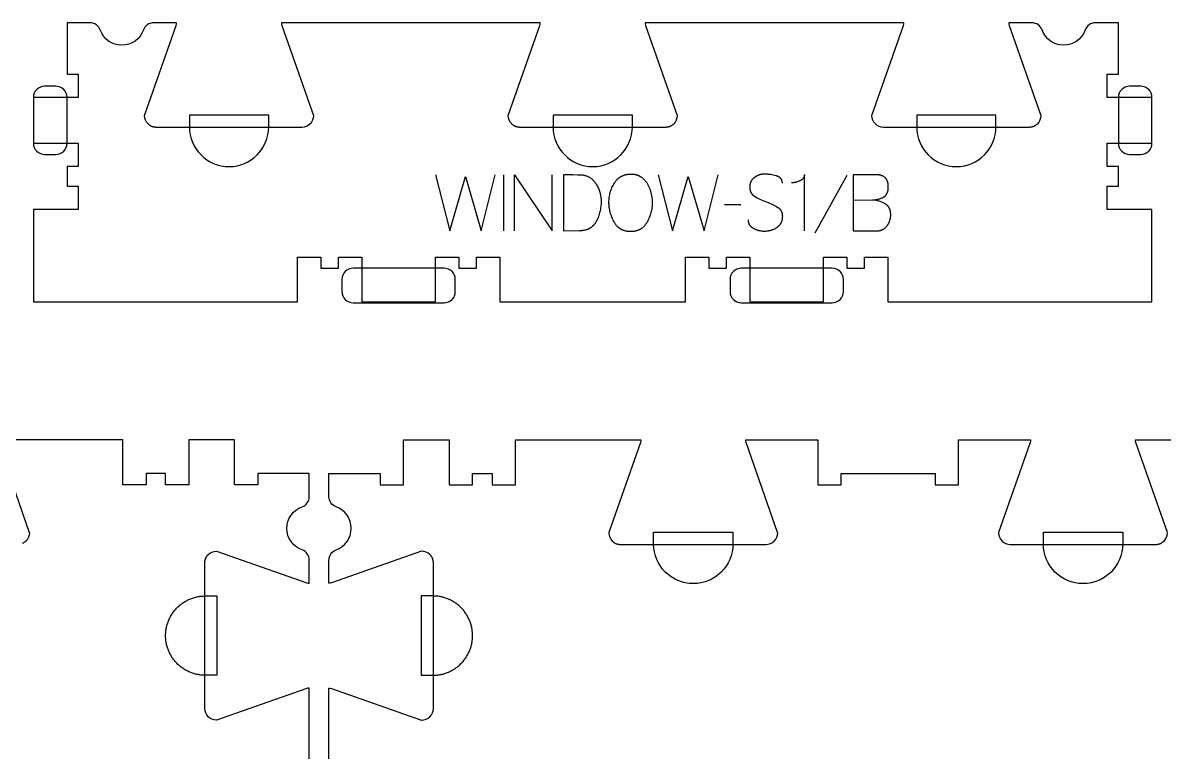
# Model space of a CAD drawing. Extents: x 0 to 4485, y 0 to 8771.
# Drawn here: x 1289 to 1901, y 4200 to 4591 of the extents above; entities that cross this region are included whole.
import ezdxf

# ---------------------------------------------------------------- set-up
doc = ezdxf.new("R2010")
doc.units = 0
for name, color, linetype in [('1_ANYTOOL_1MMDEEP_LABELS_S', 2, 'CONTINUOUS'), ('4_ANYTOOL_CUTTHROUGH_OUTSI', 5, 'CONTINUOUS'), ('5_ANYTOOL_HALF_MILL_9MM_IN', 3, 'CONTINUOUS')]:
    doc.layers.add(name, color=color, linetype=linetype)

msp = doc.modelspace()

# ---------------------------------------------------------------- linework, layer by layer
at = {"layer": '1_ANYTOOL_1MMDEEP_LABELS_S', "color": 2}
for points in [[(1510.18, 4509.39), (1517.89, 4479.39), (1526.33, 4508.49), (1534.82, 4479.39), (1542.32, 4509.39)], [(1546.69, 4509.39), (1546.69, 4479.39)], [(1552.69, 4479.39), (1552.69, 4509.39), (1572.75, 4479.39), (1572.75, 4509.39)], [(1629.58, 4509.39), (1637.29, 4479.39), (1645.73, 4508.49), (1654.22, 4479.39), (1661.72, 4509.39)], [(1696.18, 4504.81), (1696.17, 4504.99), (1696.17, 4505.09), (1696.16, 4505.18), (1696.16, 4505.27), (1696.15, 4505.36), (1696.14, 4505.45), (1696.12, 4505.53), (1696.11, 4505.62), (1696.1, 4505.71), (1696.08, 4505.79), (1696.06, 4505.87), (1696.04, 4505.96), (1696.02, 4506.04), (1696, 4506.12), (1695.97, 4506.2), (1695.94, 4506.27), (1695.92, 4506.35), (1695.89, 4506.43), (1695.86, 4506.5), (1695.82, 4506.58), (1695.79, 4506.65), (1695.75, 4506.72), (1695.72, 4506.79), (1695.68, 4506.86), (1695.64, 4506.93), (1695.59, 4507), (1695.55, 4507.07), (1695.5, 4507.13), (1695.46, 4507.2), (1695.41, 4507.26), (1695.36, 4507.32), (1695.3, 4507.39), (1695.25, 4507.45), (1695.2, 4507.51), (1695.14, 4507.57), (1695.08, 4507.62), (1695.02, 4507.68), (1694.96, 4507.74), (1694.9, 4507.79), (1694.83, 4507.84), (1694.76, 4507.9), (1694.7, 4507.95), (1694.63, 4508), (1694.56, 4508.05), (1694.48, 4508.1), (1694.41, 4508.14), (1694.33, 4508.19), (1694.25, 4508.23), (1694.18, 4508.28), (1694.09, 4508.32), (1694.01, 4508.36), (1693.84, 4508.45), (1693.67, 4508.52), (1693.48, 4508.6), (1693.29, 4508.67), (1693.1, 4508.73), (1692.9, 4508.79), (1692.09, 4509.01), (1691.29, 4509.2), (1690.5, 4509.37), (1689.73, 4509.5), (1689.35, 4509.55), (1688.98, 4509.6), (1688.6, 4509.64), (1688.23, 4509.68), (1687.87, 4509.7), (1687.5, 4509.72), (1687.15, 4509.73), (1686.79, 4509.74), (1686.6, 4509.73), (1686.4, 4509.73), (1686.21, 4509.72), (1686.02, 4509.71), (1685.83, 4509.69), (1685.64, 4509.67), (1685.45, 4509.65), (1685.27, 4509.62), (1685.08, 4509.59), (1684.9, 4509.56), (1684.72, 4509.52), (1684.53, 4509.48), (1684.35, 4509.43), (1684.18, 4509.39), (1684, 4509.33), (1683.82, 4509.28), (1683.65, 4509.22), (1683.47, 4509.16), (1683.3, 4509.09), (1683.13, 4509.02), (1682.96, 4508.95), (1682.79, 4508.87), (1682.63, 4508.79), (1682.46, 4508.71), (1682.29, 4508.62), (1682.13, 4508.53), (1681.97, 4508.44), (1681.81, 4508.34), (1681.65, 4508.24), (1681.49, 4508.13), (1681.33, 4508.03), (1681.18, 4507.91), (1681.02, 4507.8), (1680.88, 4507.68), (1680.73, 4507.56), (1680.59, 4507.43), (1680.46, 4507.31), (1680.33, 4507.18), (1680.21, 4507.04), (1680.09, 4506.91), (1679.97, 4506.77), (1679.87, 4506.62), (1679.76, 4506.48), (1679.66, 4506.33), (1679.57, 4506.18), (1679.48, 4506.02), (1679.39, 4505.86), (1679.31, 4505.7), (1679.24, 4505.54), (1679.17, 4505.37), (1679.1, 4505.2), (1679.04, 4505.03), (1678.98, 4504.85), (1678.93, 4504.67), (1678.89, 4504.49), (1678.85, 4504.3), (1678.81, 4504.11), (1678.78, 4503.92), (1678.75, 4503.73), (1678.73, 4503.53), (1678.71, 4503.33), (1678.7, 4503.12), (1678.69, 4502.92), (1678.69, 4502.71), (1678.69, 4502.49), (1678.7, 4502.28), (1678.72, 4502.07), (1678.73, 4501.87), (1678.76, 4501.67), (1678.79, 4501.47), (1678.83, 4501.28), (1678.87, 4501.09), (1678.91, 4500.9), (1678.97, 4500.72), (1679.02, 4500.54), (1679.09, 4500.37), (1679.12, 4500.28), (1679.16, 4500.2), (1679.19, 4500.11), (1679.23, 4500.03), (1679.27, 4499.95), (1679.31, 4499.87), (1679.35, 4499.79), (1679.4, 4499.71), (1679.44, 4499.63), (1679.49, 4499.55), (1679.54, 4499.47), (1679.59, 4499.4), (1679.64, 4499.32), (1679.69, 4499.25), (1679.74, 4499.18), (1679.8, 4499.1), (1679.85, 4499.03), (1679.91, 4498.96), (1679.97, 4498.89), (1680.03, 4498.82), (1680.09, 4498.76), (1680.15, 4498.69), (1680.22, 4498.62), (1680.28, 4498.56), (1680.42, 4498.43), (1680.56, 4498.31), (1680.7, 4498.19), (1680.86, 4498.08), (1681.01, 4497.96), (1681.18, 4497.85), (1681.35, 4497.75), (1681.52, 4497.65), (1682.23, 4497.26), (1682.97, 4496.88), (1683.71, 4496.51), (1684.48, 4496.15), (1685.26, 4495.81), (1686.05, 4495.48), (1686.86, 4495.15), (1687.69, 4494.84), (1688.52, 4494.53), (1689.32, 4494.2), (1690.11, 4493.86), (1690.87, 4493.5), (1691.62, 4493.12), (1692.34, 4492.73), (1693.05, 4492.33), (1693.73, 4491.91), (1693.9, 4491.8), (1694.06, 4491.68), (1694.21, 4491.57), (1694.29, 4491.51), (1694.36, 4491.45), (1694.43, 4491.38), (1694.5, 4491.32), (1694.57, 4491.26), (1694.64, 4491.19), (1694.71, 4491.13), (1694.77, 4491.06), (1694.83, 4490.99), (1694.9, 4490.92), (1694.96, 4490.85), (1695.01, 4490.78), (1695.07, 4490.71), (1695.13, 4490.64), (1695.18, 4490.56), (1695.24, 4490.49), (1695.29, 4490.41), (1695.34, 4490.34), (1695.38, 4490.26), (1695.43, 4490.18), (1695.48, 4490.1), (1695.52, 4490.02), (1695.56, 4489.94), (1695.61, 4489.86), (1695.65, 4489.77), (1695.68, 4489.69), (1695.72, 4489.6), (1695.76, 4489.52), (1695.79, 4489.43), (1695.82, 4489.34), (1695.85, 4489.25), (1695.88, 4489.16), (1695.91, 4489.07), (1695.94, 4488.98), (1695.99, 4488.79), (1696.03, 4488.6), (1696.06, 4488.4), (1696.1, 4488.2), (1696.12, 4488), (1696.14, 4487.79), (1696.15, 4487.58), (1696.16, 4487.36), (1696.16, 4487.15), (1696.16, 4486.92), (1696.15, 4486.69), (1696.13, 4486.46), (1696.11, 4486.23), (1696.09, 4486), (1696.05, 4485.78), (1696.02, 4485.56), (1695.98, 4485.34), (1695.93, 4485.13), (1695.88, 4484.92), (1695.82, 4484.72), (1695.76, 4484.52), (1695.69, 4484.32), (1695.62, 4484.13), (1695.55, 4483.94), (1695.47, 4483.75), (1695.38, 4483.57), (1695.29, 4483.39), (1695.19, 4483.21), (1695.09, 4483.04), (1694.98, 4482.87), (1694.87, 4482.71), (1694.75, 4482.55), (1694.63, 4482.39), (1694.51, 4482.24), (1694.37, 4482.09), (1694.24, 4481.94), (1694.1, 4481.8), (1693.95, 4481.66), (1693.8, 4481.53), (1693.64, 4481.4), (1693.48, 4481.27), (1693.31, 4481.15), (1693.14, 4481.03), (1692.96, 4480.91), (1692.6, 4480.69), (1692.24, 4480.49), (1691.87, 4480.29), (1691.5, 4480.11), (1691.12, 4479.95), (1690.75, 4479.8), (1690.55, 4479.73), (1690.36, 4479.66), (1690.17, 4479.6), (1689.98, 4479.54), (1689.78, 4479.48), (1689.59, 4479.43), (1689.39, 4479.38), (1689.2, 4479.33), (1689, 4479.29), (1688.8, 4479.25), (1688.6, 4479.21), (1688.4, 4479.18), (1688.2, 4479.15), (1688, 4479.13), (1687.59, 4479.09), (1687.18, 4479.06), (1686.77, 4479.05), (1686.36, 4479.05), (1685.95, 4479.06), (1685.54, 4479.09), (1685.14, 4479.13), (1684.75, 4479.18), (1684.36, 4479.25), (1683.97, 4479.32), (1683.59, 4479.41), (1683.22, 4479.52), (1682.84, 4479.63), (1682.48, 4479.76), (1682.11, 4479.9), (1681.75, 4480.05), (1681.4, 4480.22), (1681.05, 4480.4), (1680.7, 4480.59), (1680.54, 4480.69), (1680.37, 4480.8), (1680.21, 4480.9), (1680.06, 4481.01), (1679.91, 4481.12), (1679.77, 4481.24), (1679.64, 4481.36), (1679.5, 4481.48), (1679.38, 4481.6), (1679.26, 4481.73), (1679.14, 4481.86), (1679.03, 4481.99), (1678.98, 4482.06), (1678.93, 4482.13), (1678.88, 4482.2), (1678.83, 4482.27), (1678.78, 4482.34), (1678.74, 4482.41), (1678.69, 4482.48), (1678.65, 4482.55), (1678.61, 4482.63), (1678.56, 4482.7), (1678.53, 4482.78), (1678.49, 4482.85), (1678.45, 4482.93), (1678.41, 4483), (1678.38, 4483.08), (1678.35, 4483.16), (1678.32, 4483.24), (1678.29, 4483.32), (1678.26, 4483.4), (1678.23, 4483.48), (1678.18, 4483.65), (1678.13, 4483.81), (1678.09, 4483.99), (1678.06, 4484.16), (1678.03, 4484.34), (1678, 4484.52), (1677.99, 4484.7), (1677.97, 4484.88), (1677.96, 4485.07), (1677.96, 4485.26)], [(1708.05, 4479.39), (1708.05, 4509.44), (1708.03, 4509.28), (1708, 4509.14), (1707.97, 4508.99), (1707.94, 4508.85), (1707.9, 4508.71), (1707.86, 4508.57), (1707.82, 4508.44), (1707.77, 4508.31), (1707.72, 4508.18), (1707.66, 4508.05), (1707.63, 4507.99), (1707.6, 4507.93), (1707.57, 4507.87), (1707.54, 4507.81), (1707.51, 4507.75), (1707.47, 4507.69), (1707.44, 4507.64), (1707.4, 4507.58), (1707.36, 4507.52), (1707.32, 4507.47), (1707.28, 4507.42), (1707.24, 4507.36), (1707.2, 4507.31), (1707.16, 4507.26), (1707.12, 4507.21), (1707.07, 4507.15), (1707.03, 4507.1), (1706.98, 4507.06), (1706.93, 4507.01), (1706.89, 4506.96), (1706.84, 4506.91), (1706.79, 4506.87), (1706.68, 4506.77), (1706.58, 4506.69), (1706.46, 4506.6), (1706.35, 4506.52), (1706.23, 4506.44), (1706.11, 4506.37), (1705.98, 4506.29), (1705.85, 4506.22), (1705.71, 4506.15), (1705.58, 4506.09), (1705.43, 4506.03), (1705.15, 4505.91), (1704.86, 4505.8), (1704.57, 4505.7), (1704.29, 4505.61), (1704.01, 4505.52), (1703.73, 4505.44), (1703.46, 4505.37), (1703.18, 4505.3), (1702.91, 4505.25), (1702.64, 4505.2), (1702.37, 4505.16), (1702.11, 4505.12), (1701.84, 4505.1), (1701.58, 4505.08), (1701.32, 4505.07), (1701.06, 4505.06)], [(1730.76, 4508.92), (1713.58, 4478.15)], [(1734.19, 4495.72), (1744.73, 4495.85), (1745.13, 4495.88), (1745.53, 4495.92), (1745.91, 4495.97), (1746.3, 4496.03), (1746.67, 4496.09), (1747.04, 4496.17), (1747.41, 4496.25), (1747.77, 4496.35), (1748.13, 4496.45), (1748.47, 4496.56), (1748.82, 4496.68), (1749.16, 4496.81), (1749.49, 4496.95), (1749.82, 4497.09), (1750.14, 4497.25), (1750.45, 4497.41), (1750.53, 4497.46), (1750.61, 4497.5), (1750.68, 4497.55), (1750.76, 4497.59), (1750.83, 4497.64), (1750.9, 4497.69), (1750.97, 4497.74), (1751.04, 4497.79), (1751.11, 4497.85), (1751.18, 4497.9), (1751.24, 4497.96), (1751.31, 4498.02), (1751.37, 4498.08), (1751.43, 4498.14), (1751.49, 4498.2), (1751.55, 4498.26), (1751.61, 4498.33), (1751.67, 4498.4), (1751.72, 4498.46), (1751.78, 4498.53), (1751.83, 4498.6), (1751.88, 4498.67), (1751.93, 4498.75), (1751.98, 4498.82), (1752.03, 4498.9), (1752.08, 4498.97), (1752.12, 4499.05), (1752.17, 4499.13), (1752.21, 4499.21), (1752.25, 4499.3), (1752.3, 4499.38), (1752.34, 4499.47), (1752.37, 4499.55), (1752.41, 4499.64), (1752.48, 4499.82), (1752.55, 4500.01), (1752.61, 4500.2), (1752.67, 4500.39), (1752.72, 4500.6), (1752.76, 4500.8), (1752.81, 4501.02), (1752.84, 4501.24), (1752.87, 4501.46), (1752.9, 4501.69), (1752.92, 4501.93), (1752.94, 4502.17), (1752.95, 4502.41), (1752.96, 4502.66), (1752.96, 4502.92), (1752.96, 4503.32), (1752.95, 4503.51), (1752.94, 4503.7), (1752.92, 4503.89), (1752.9, 4504.08), (1752.88, 4504.26), (1752.86, 4504.44), (1752.83, 4504.61), (1752.8, 4504.79), (1752.76, 4504.95), (1752.73, 4505.12), (1752.69, 4505.28), (1752.64, 4505.44), (1752.59, 4505.6), (1752.54, 4505.75), (1752.49, 4505.9), (1752.43, 4506.05), (1752.37, 4506.19), (1752.31, 4506.33), (1752.24, 4506.47), (1752.17, 4506.61), (1752.1, 4506.74), (1752.02, 4506.86), (1751.94, 4506.99), (1751.86, 4507.11), (1751.77, 4507.23), (1751.68, 4507.34), (1751.59, 4507.46), (1751.49, 4507.57), (1751.39, 4507.67), (1751.29, 4507.77), (1751.18, 4507.87), (1751.08, 4507.97), (1750.96, 4508.06), (1750.85, 4508.15), (1750.73, 4508.24), (1750.6, 4508.32), (1750.48, 4508.4), (1750.35, 4508.48), (1750.22, 4508.56), (1750.08, 4508.63), (1749.94, 4508.7), (1749.8, 4508.76), (1749.66, 4508.82), (1749.51, 4508.88), (1749.36, 4508.94), (1749.2, 4508.99), (1749.04, 4509.04), (1748.88, 4509.08), (1748.72, 4509.13), (1748.55, 4509.16), (1748.38, 4509.2), (1748.2, 4509.23), (1748.02, 4509.26), (1747.84, 4509.29), (1747.66, 4509.31), (1747.47, 4509.34), (1747.28, 4509.35), (1747.09, 4509.37), (1746.69, 4509.39), (1746.28, 4509.39), (1734.19, 4509.39)], [(1734.19, 4509.39), (1734.19, 4479.39), (1743.88, 4479.39), (1746.4, 4479.31), (1746.63, 4479.3), (1746.86, 4479.3), (1747.08, 4479.31), (1747.3, 4479.32), (1747.52, 4479.34), (1747.73, 4479.36), (1747.94, 4479.39), (1748.15, 4479.42), (1748.35, 4479.46), (1748.55, 4479.5), (1748.75, 4479.55), (1748.94, 4479.61), (1749.13, 4479.67), (1749.32, 4479.74), (1749.51, 4479.81), (1749.69, 4479.89), (1749.87, 4479.97), (1750.04, 4480.06), (1750.21, 4480.16), (1750.38, 4480.26), (1750.55, 4480.37), (1750.71, 4480.48), (1750.87, 4480.59), (1751.03, 4480.72), (1751.18, 4480.85), (1751.33, 4480.98), (1751.48, 4481.12), (1751.62, 4481.26), (1751.77, 4481.41), (1751.9, 4481.57), (1752.04, 4481.73), (1752.17, 4481.9), (1752.3, 4482.07), (1752.42, 4482.24), (1752.54, 4482.41), (1752.66, 4482.59), (1752.77, 4482.76), (1752.88, 4482.94), (1752.98, 4483.12), (1753.08, 4483.3), (1753.17, 4483.48), (1753.27, 4483.66), (1753.35, 4483.84), (1753.44, 4484.02), (1753.51, 4484.21), (1753.59, 4484.39), (1753.66, 4484.58), (1753.73, 4484.77), (1753.79, 4484.95), (1753.85, 4485.14), (1753.9, 4485.33), (1753.96, 4485.53), (1754, 4485.72), (1754.04, 4485.91), (1754.08, 4486.11), (1754.12, 4486.31), (1754.15, 4486.5), (1754.17, 4486.7), (1754.2, 4486.9), (1754.22, 4487.1), (1754.23, 4487.31), (1754.24, 4487.51), (1754.25, 4487.72), (1754.25, 4487.92), (1754.24, 4488.17), (1754.24, 4488.42), (1754.22, 4488.66), (1754.2, 4488.9), (1754.18, 4489.14), (1754.15, 4489.37), (1754.11, 4489.59), (1754.07, 4489.81), (1754.02, 4490.03), (1753.96, 4490.24), (1753.9, 4490.45), (1753.84, 4490.65), (1753.77, 4490.85), (1753.69, 4491.04), (1753.61, 4491.23), (1753.52, 4491.42), (1753.47, 4491.51), (1753.43, 4491.6), (1753.38, 4491.69), (1753.33, 4491.78), (1753.27, 4491.86), (1753.22, 4491.95), (1753.17, 4492.03), (1753.11, 4492.11), (1753.05, 4492.2), (1752.99, 4492.28), (1752.93, 4492.36), (1752.87, 4492.44), (1752.81, 4492.51), (1752.74, 4492.59), (1752.68, 4492.66), (1752.61, 4492.74), (1752.54, 4492.81), (1752.47, 4492.88), (1752.4, 4492.95), (1752.32, 4493.02), (1752.25, 4493.09), (1752.17, 4493.16), (1752.02, 4493.29), (1751.85, 4493.42), (1751.69, 4493.54), (1751.51, 4493.66), (1751.33, 4493.77), (1750.97, 4493.99), (1750.59, 4494.19), (1750.21, 4494.39), (1749.83, 4494.57), (1749.44, 4494.74), (1749.04, 4494.9), (1748.64, 4495.04), (1748.23, 4495.18), (1747.81, 4495.3), (1747.39, 4495.42), (1746.96, 4495.52), (1746.53, 4495.61), (1746.09, 4495.68), (1745.64, 4495.75), (1745.19, 4495.81), (1744.73, 4495.85)], [(1673.93, 4493.28), (1665.15, 4493.19)]]:
    msp.add_lwpolyline(points, dxfattribs=at)
for points in [[(1578.79, 4509.39), (1578.79, 4479.39), (1587.32, 4479.48), (1587.73, 4479.49), (1588.13, 4479.51), (1588.53, 4479.54), (1588.92, 4479.57), (1589.3, 4479.62), (1589.67, 4479.68), (1590.03, 4479.75), (1590.39, 4479.82), (1590.74, 4479.91), (1591.08, 4480), (1591.41, 4480.11), (1591.73, 4480.22), (1592.05, 4480.35), (1592.21, 4480.41), (1592.36, 4480.48), (1592.51, 4480.55), (1592.66, 4480.62), (1592.81, 4480.7), (1592.95, 4480.77), (1593.1, 4480.85), (1593.24, 4480.94), (1593.38, 4481.02), (1593.52, 4481.11), (1593.65, 4481.2), (1593.79, 4481.29), (1593.92, 4481.38), (1594.05, 4481.48), (1594.18, 4481.58), (1594.3, 4481.68), (1594.43, 4481.78), (1594.55, 4481.88), (1594.67, 4481.99), (1594.79, 4482.1), (1594.9, 4482.22), (1595.02, 4482.33), (1595.13, 4482.45), (1595.24, 4482.57), (1595.35, 4482.69), (1595.45, 4482.81), (1595.56, 4482.94), (1595.66, 4483.07), (1595.76, 4483.2), (1595.86, 4483.34), (1595.96, 4483.47), (1596.05, 4483.61), (1596.23, 4483.9), (1596.41, 4484.19), (1596.58, 4484.49), (1596.89, 4485.11), (1597.19, 4485.74), (1597.46, 4486.37), (1597.72, 4487), (1597.95, 4487.64), (1598.17, 4488.29), (1598.36, 4488.94), (1598.54, 4489.6), (1598.69, 4490.27), (1598.82, 4490.94), (1598.94, 4491.61), (1599.03, 4492.29), (1599.1, 4492.98), (1599.15, 4493.67), (1599.18, 4494.37), (1599.19, 4495.08), (1599.18, 4495.67), (1599.15, 4496.27), (1599.1, 4496.85), (1599.04, 4497.43), (1598.95, 4498), (1598.9, 4498.29), (1598.84, 4498.57), (1598.78, 4498.85), (1598.71, 4499.13), (1598.64, 4499.41), (1598.57, 4499.69), (1598.49, 4499.96), (1598.4, 4500.23), (1598.31, 4500.51), (1598.22, 4500.78), (1598.12, 4501.05), (1598.02, 4501.31), (1597.91, 4501.58), (1597.79, 4501.84), (1597.55, 4502.37), (1597.29, 4502.89), (1597.01, 4503.4), (1596.7, 4503.91), (1596.51, 4504.21), (1596.31, 4504.51), (1596.11, 4504.8), (1595.91, 4505.08), (1595.7, 4505.34), (1595.49, 4505.6), (1595.27, 4505.85), (1595.05, 4506.1), (1594.83, 4506.33), (1594.61, 4506.55), (1594.38, 4506.76), (1594.15, 4506.97), (1593.91, 4507.16), (1593.67, 4507.35), (1593.43, 4507.53), (1593.19, 4507.69), (1592.94, 4507.85), (1592.68, 4508), (1592.43, 4508.14), (1592.17, 4508.27), (1591.91, 4508.39), (1591.64, 4508.5), (1591.37, 4508.61), (1591.1, 4508.7), (1590.82, 4508.78), (1590.54, 4508.86), (1590.26, 4508.92), (1589.98, 4508.98), (1589.69, 4509.03), (1589.39, 4509.07), (1589.1, 4509.09), (1588.8, 4509.11), (1586.36, 4509.22), (1583.89, 4509.3), (1581.36, 4509.36)], [(1615.26, 4509.74), (1615.63, 4509.73), (1616, 4509.71), (1616.36, 4509.68), (1616.71, 4509.64), (1616.88, 4509.62), (1617.05, 4509.59), (1617.22, 4509.56), (1617.39, 4509.53), (1617.55, 4509.49), (1617.71, 4509.45), (1617.88, 4509.41), (1618.04, 4509.37), (1618.2, 4509.32), (1618.35, 4509.27), (1618.51, 4509.21), (1618.66, 4509.16), (1618.81, 4509.1), (1618.96, 4509.04), (1619.11, 4508.97), (1619.26, 4508.9), (1619.4, 4508.83), (1619.54, 4508.76), (1619.68, 4508.68), (1619.82, 4508.6), (1619.96, 4508.52), (1620.1, 4508.44), (1620.23, 4508.35), (1620.36, 4508.26), (1620.62, 4508.07), (1620.88, 4507.87), (1621.12, 4507.67), (1621.37, 4507.47), (1621.6, 4507.25), (1621.83, 4507.04), (1622.06, 4506.81), (1622.27, 4506.58), (1622.49, 4506.34), (1622.69, 4506.1), (1622.89, 4505.85), (1623.09, 4505.59), (1623.28, 4505.33), (1623.46, 4505.06), (1623.64, 4504.79), (1623.81, 4504.51), (1623.98, 4504.22), (1624.14, 4503.93), (1624.29, 4503.64), (1624.44, 4503.34), (1624.58, 4503.04), (1624.72, 4502.74), (1624.85, 4502.43), (1624.98, 4502.12), (1625.1, 4501.8), (1625.21, 4501.48), (1625.32, 4501.16), (1625.43, 4500.83), (1625.52, 4500.5), (1625.62, 4500.17), (1625.7, 4499.83), (1625.78, 4499.49), (1625.93, 4498.81), (1626.06, 4498.13), (1626.16, 4497.47), (1626.25, 4496.8), (1626.32, 4496.15), (1626.37, 4495.5), (1626.4, 4494.86), (1626.4, 4494.22), (1626.39, 4493.58), (1626.36, 4492.95), (1626.31, 4492.31), (1626.23, 4491.67), (1626.13, 4491.03), (1626.02, 4490.4), (1625.88, 4489.76), (1625.71, 4489.12), (1625.53, 4488.48), (1625.32, 4487.85), (1625.1, 4487.21), (1624.85, 4486.57), (1624.58, 4485.93), (1624.29, 4485.3), (1623.98, 4484.66), (1623.64, 4484.02), (1623.46, 4483.71), (1623.28, 4483.4), (1623.09, 4483.11), (1622.9, 4482.83), (1622.7, 4482.55), (1622.49, 4482.29), (1622.28, 4482.03), (1622.06, 4481.79), (1621.95, 4481.67), (1621.83, 4481.56), (1621.72, 4481.44), (1621.6, 4481.33), (1621.48, 4481.22), (1621.36, 4481.12), (1621.24, 4481.01), (1621.12, 4480.91), (1620.99, 4480.81), (1620.87, 4480.72), (1620.74, 4480.63), (1620.61, 4480.53), (1620.48, 4480.45), (1620.35, 4480.36), (1620.21, 4480.28), (1620.08, 4480.2), (1619.94, 4480.12), (1619.8, 4480.04), (1619.66, 4479.97), (1619.52, 4479.9), (1619.38, 4479.83), (1619.23, 4479.76), (1619.09, 4479.7), (1618.94, 4479.64), (1618.79, 4479.58), (1618.64, 4479.52), (1618.48, 4479.47), (1618.33, 4479.42), (1618.02, 4479.32), (1617.7, 4479.24), (1617.37, 4479.16), (1617.04, 4479.1), (1616.7, 4479.05), (1616.36, 4479), (1616.01, 4478.97), (1615.65, 4478.94), (1615.29, 4478.93), (1614.92, 4478.92), (1614.54, 4478.93), (1614.16, 4478.94), (1613.79, 4478.97), (1613.43, 4479), (1613.07, 4479.05), (1612.72, 4479.1), (1612.38, 4479.17), (1612.05, 4479.24), (1611.72, 4479.33), (1611.39, 4479.43), (1611.24, 4479.48), (1611.08, 4479.53), (1610.92, 4479.59), (1610.77, 4479.65), (1610.62, 4479.71), (1610.47, 4479.78), (1610.32, 4479.84), (1610.17, 4479.91), (1610.03, 4479.99), (1609.88, 4480.06), (1609.74, 4480.14), (1609.6, 4480.22), (1609.46, 4480.3), (1609.32, 4480.38), (1609.19, 4480.47), (1609.05, 4480.56), (1608.92, 4480.65), (1608.79, 4480.75), (1608.66, 4480.85), (1608.54, 4480.95), (1608.41, 4481.05), (1608.29, 4481.15), (1608.16, 4481.26), (1608.04, 4481.37), (1607.92, 4481.48), (1607.81, 4481.6), (1607.69, 4481.72), (1607.58, 4481.84), (1607.47, 4481.96), (1607.36, 4482.09), (1607.14, 4482.34), (1606.93, 4482.61), (1606.73, 4482.89), (1606.53, 4483.18), (1606.34, 4483.48), (1606.16, 4483.79), (1605.98, 4484.11), (1605.65, 4484.75), (1605.34, 4485.4), (1605.04, 4486.05), (1604.77, 4486.7), (1604.53, 4487.35), (1604.3, 4488), (1604.09, 4488.65), (1603.91, 4489.3), (1603.75, 4489.95), (1603.61, 4490.61), (1603.49, 4491.26), (1603.39, 4491.91), (1603.32, 4492.56), (1603.26, 4493.21), (1603.23, 4493.87), (1603.22, 4494.52), (1603.23, 4495.21), (1603.26, 4495.9), (1603.32, 4496.58), (1603.4, 4497.26), (1603.5, 4497.93), (1603.63, 4498.59), (1603.77, 4499.25), (1603.94, 4499.9), (1604.13, 4500.55), (1604.35, 4501.19), (1604.59, 4501.83), (1604.85, 4502.46), (1605.13, 4503.08), (1605.43, 4503.7), (1605.76, 4504.31), (1606.11, 4504.91), (1606.3, 4505.21), (1606.49, 4505.5), (1606.68, 4505.78), (1606.89, 4506.04), (1607.1, 4506.3), (1607.31, 4506.55), (1607.54, 4506.79), (1607.77, 4507.02), (1607.89, 4507.13), (1608.01, 4507.24), (1608.13, 4507.35), (1608.25, 4507.46), (1608.37, 4507.56), (1608.5, 4507.66), (1608.63, 4507.76), (1608.75, 4507.85), (1608.89, 4507.94), (1609.02, 4508.04), (1609.15, 4508.12), (1609.29, 4508.21), (1609.42, 4508.29), (1609.56, 4508.37), (1609.7, 4508.45), (1609.85, 4508.53), (1609.99, 4508.6), (1610.14, 4508.68), (1610.43, 4508.81), (1610.73, 4508.94), (1611.04, 4509.06), (1611.36, 4509.17), (1611.68, 4509.26), (1612.01, 4509.35), (1612.34, 4509.43), (1612.69, 4509.5), (1613.03, 4509.57), (1613.39, 4509.62), (1613.75, 4509.66), (1614.12, 4509.69), (1614.49, 4509.72), (1614.87, 4509.73)]]:
    msp.add_lwpolyline(points, close=True, dxfattribs=at)
at = {"layer": '4_ANYTOOL_CUTTHROUGH_OUTSI', "color": 5}
msp.add_lwpolyline([(1863.86, 4590.77, 0.317837), (1858.44, 4586.94, -0.707107), (1835.34, 4586.94, 0.317837), (1829.92, 4590.77), (1817.52, 4590.77, 0.061485), (1817.76, 4589.39), (1834.67, 4541.07), (1834.67, 4541.02), (1834.67, 4541.02, -0.198912), (1832.84, 4536.61), (1832.73, 4536.5), (1832.62, 4536.4), (1832.51, 4536.3), (1832.39, 4536.2), (1832.27, 4536.1), (1832.15, 4536.01), (1832.03, 4535.92), (1831.9, 4535.83), (1831.77, 4535.75), (1831.64, 4535.67), (1831.51, 4535.59), (1831.37, 4535.52), (1831.23, 4535.44), (1831.09, 4535.38), (1830.95, 4535.31), (1830.81, 4535.25), (1830.67, 4535.19), (1830.52, 4535.14), (1830.37, 4535.09), (1830.23, 4535.04), (1830.08, 4535), (1829.93, 4534.96), (1829.78, 4534.92), (1829.63, 4534.89), (1829.48, 4534.86), (1829.32, 4534.84), (1829.17, 4534.82), (1829.02, 4534.8), (1828.87, 4534.79), (1828.72, 4534.78), (1828.57, 4534.78), (1828.42, 4534.77), (1750.42, 4534.77, -0.414214), (1744.17, 4541.02), (1744.17, 4541.07), (1744.18, 4541.11), (1761.08, 4589.39), (1761.08, 4589.39, 0.061485), (1761.31, 4590.77), (1622.62, 4590.77, 0.061485), (1622.86, 4589.39), (1639.77, 4541.07), (1639.77, 4541.02), (1639.77, 4541.02, -0.198912), (1637.94, 4536.61), (1637.83, 4536.5), (1637.72, 4536.4), (1637.61, 4536.3), (1637.49, 4536.2), (1637.37, 4536.1), (1637.25, 4536.01), (1637.13, 4535.92), (1637, 4535.83), (1636.87, 4535.75), (1636.74, 4535.67), (1636.61, 4535.59), (1636.47, 4535.52), (1636.33, 4535.44), (1636.19, 4535.38), (1636.05, 4535.31), (1635.91, 4535.25), (1635.77, 4535.19), (1635.62, 4535.14), (1635.47, 4535.09), (1635.33, 4535.04), (1635.18, 4535), (1635.03, 4534.96), (1634.88, 4534.92), (1634.73, 4534.89), (1634.58, 4534.86), (1634.42, 4534.84), (1634.27, 4534.82), (1634.12, 4534.8), (1633.97, 4534.79), (1633.82, 4534.78), (1633.67, 4534.78), (1633.52, 4534.77), (1555.52, 4534.77), (1555.37, 4534.78), (1555.22, 4534.78), (1555.07, 4534.79), (1554.92, 4534.8), (1554.77, 4534.82), (1554.61, 4534.84), (1554.46, 4534.86), (1554.31, 4534.89), (1554.16, 4534.92), (1554.01, 4534.96), (1553.86, 4535), (1553.71, 4535.04), (1553.56, 4535.09), (1553.42, 4535.14), (1553.27, 4535.19), (1553.13, 4535.25), (1552.98, 4535.31), (1552.84, 4535.38), (1552.7, 4535.44), (1552.57, 4535.52), (1552.43, 4535.59), (1552.3, 4535.67), (1552.17, 4535.75), (1552.04, 4535.83), (1551.91, 4535.92), (1551.79, 4536.01), (1551.66, 4536.1), (1551.55, 4536.2), (1551.43, 4536.3), (1551.32, 4536.4), (1551.21, 4536.5), (1551.1, 4536.61, -0.198912), (1549.27, 4541.02), (1549.27, 4541.07), (1549.28, 4541.11), (1566.18, 4589.39), (1566.18, 4589.39, 0.061485), (1566.41, 4590.77), (1427.72, 4590.77, 0.061485), (1427.96, 4589.39), (1444.87, 4541.07), (1444.87, 4541.02), (1444.87, 4541.02, -0.414214), (1438.62, 4534.77), (1360.62, 4534.77), (1360.47, 4534.78), (1360.32, 4534.78), (1360.17, 4534.79), (1360.02, 4534.8), (1359.87, 4534.82), (1359.71, 4534.84), (1359.56, 4534.86), (1359.41, 4534.89), (1359.26, 4534.92), (1359.11, 4534.96), (1358.96, 4535), (1358.81, 4535.04), (1358.66, 4535.09), (1358.52, 4535.14), (1358.37, 4535.19), (1358.23, 4535.25), (1358.08, 4535.31), (1357.94, 4535.38), (1357.8, 4535.44), (1357.67, 4535.52), (1357.53, 4535.59), (1357.4, 4535.67), (1357.27, 4535.75), (1357.14, 4535.83), (1357.01, 4535.92), (1356.89, 4536.01), (1356.76, 4536.1), (1356.65, 4536.2), (1356.53, 4536.3), (1356.42, 4536.4), (1356.31, 4536.5), (1356.2, 4536.61, -0.198912), (1354.37, 4541.02), (1354.37, 4541.07), (1354.38, 4541.11), (1371.28, 4589.39), (1371.28, 4589.39, 0.061485), (1371.51, 4590.77), (1359.11, 4590.77, 0.317837), (1353.69, 4586.94, -0.707107), (1330.59, 4586.94, 0.317837), (1325.17, 4590.77), (1312.77, 4590.77), (1312.77, 4563.27), (1318.77, 4563.27), (1318.77, 4550.77), (1294.77, 4550.77), (1294.77, 4526.27), (1318.77, 4526.27), (1318.77, 4513.77), (1312.77, 4513.77), (1312.77, 4503.27), (1318.77, 4503.27), (1318.77, 4490.77), (1294.77, 4490.77), (1294.77, 4441.27), (1436.27, 4441.27), (1436.27, 4465.27), (1448.77, 4465.27), (1448.77, 4459.27), (1458.27, 4459.27), (1458.27, 4465.27), (1470.77, 4465.27), (1470.77, 4441.27), (1510.27, 4441.27), (1510.27, 4465.27), (1522.77, 4465.27), (1522.77, 4459.27), (1532.27, 4459.27), (1532.27, 4465.27), (1544.77, 4465.27), (1544.77, 4441.27), (1644.27, 4441.27), (1644.27, 4465.27), (1656.77, 4465.27), (1656.77, 4459.27), (1666.27, 4459.27), (1666.27, 4465.27), (1678.77, 4465.27), (1678.77, 4441.27), (1718.27, 4441.27), (1718.27, 4465.27), (1730.77, 4465.27), (1730.77, 4459.27), (1740.27, 4459.27), (1740.27, 4465.27), (1752.77, 4465.27), (1752.77, 4441.27), (1894.27, 4441.27), (1894.27, 4490.77), (1870.27, 4490.77), (1870.27, 4503.27), (1876.27, 4503.27), (1876.27, 4513.77), (1870.27, 4513.77), (1870.27, 4526.27), (1894.27, 4526.27), (1894.27, 4550.77), (1870.27, 4550.77), (1870.27, 4563.27), (1876.27, 4563.27), (1876.27, 4590.77), (1863.86, 4590.77)], format="xyb", close=True, dxfattribs=at)
for points in [[(1442.61, 4095.65), (1442.61, 4234.34, 0.061485), (1441.22, 4234.1), (1392.95, 4217.21), (1392.91, 4217.19), (1392.86, 4217.19), (1392.86, 4217.19, -0.414214), (1386.61, 4223.44), (1386.61, 4301.44), (1386.61, 4301.59), (1386.62, 4301.74), (1386.63, 4301.89), (1386.64, 4302.05), (1386.66, 4302.2), (1386.68, 4302.35), (1386.7, 4302.5), (1386.73, 4302.65), (1386.76, 4302.8), (1386.8, 4302.95), (1386.84, 4303.1), (1386.88, 4303.25), (1386.93, 4303.4), (1386.98, 4303.54), (1387.03, 4303.69), (1387.09, 4303.83), (1387.15, 4303.98), (1387.21, 4304.12), (1387.28, 4304.26), (1387.35, 4304.4), (1387.43, 4304.53), (1387.51, 4304.67), (1387.59, 4304.8), (1387.67, 4304.93), (1387.76, 4305.05), (1387.85, 4305.18), (1387.94, 4305.3), (1388.04, 4305.42), (1388.14, 4305.53), (1388.24, 4305.65), (1388.34, 4305.76), (1388.44, 4305.86, -0.198912), (1392.86, 4307.69), (1392.91, 4307.69), (1392.95, 4307.68), (1441.22, 4290.78), (1441.22, 4290.78, 0.061485), (1442.61, 4290.55), (1442.61, 4302.95, 0.317837), (1438.78, 4308.37, -0.707107), (1438.78, 4331.47, 0.317837), (1442.61, 4336.89), (1442.61, 4349.29), (1415.11, 4349.29), (1415.11, 4343.29), (1402.61, 4343.29), (1402.61, 4343.54), (1402.61, 4367.29), (1378.11, 4367.29), (1378.11, 4343.54), (1378.11, 4343.29), (1365.61, 4343.29), (1365.61, 4349.29), (1355.11, 4349.29), (1355.11, 4343.29), (1342.61, 4343.29), (1342.61, 4343.54), (1342.61, 4367.29), (1292.86, 4367.29), (1275.42, 4367.29)], [(1275.65, 4365.9), (1292.55, 4317.63), (1292.57, 4317.59), (1292.57, 4317.54), (1292.57, 4317.54, -0.198912), (1290.74, 4313.12), (1290.63, 4313.02), (1290.52, 4312.92), (1290.4, 4312.82), (1290.29, 4312.72), (1290.17, 4312.62), (1290.05, 4312.53), (1289.92, 4312.44), (1289.8, 4312.35), (1289.67, 4312.27), (1289.54, 4312.19), (1289.4, 4312.11), (1289.27, 4312.03), (1289.13, 4311.96), (1288.99, 4311.89)], [(1453.11, 4095.65), (1453.11, 4234.34, -0.061485), (1454.5, 4234.1), (1502.78, 4217.21), (1502.82, 4217.19), (1502.86, 4217.19), (1502.86, 4217.19, 0.414214), (1509.11, 4223.44), (1509.11, 4301.44), (1509.11, 4301.59), (1509.11, 4301.74), (1509.1, 4301.89), (1509.08, 4302.05), (1509.07, 4302.2), (1509.05, 4302.35), (1509.02, 4302.5), (1508.99, 4302.65), (1508.96, 4302.8), (1508.93, 4302.95), (1508.89, 4303.1), (1508.85, 4303.25), (1508.8, 4303.4), (1508.75, 4303.54), (1508.69, 4303.69), (1508.64, 4303.83), (1508.58, 4303.98), (1508.51, 4304.12), (1508.44, 4304.26), (1508.37, 4304.4), (1508.3, 4304.53), (1508.22, 4304.67), (1508.14, 4304.8), (1508.05, 4304.93), (1507.97, 4305.05), (1507.88, 4305.18), (1507.78, 4305.3), (1507.69, 4305.42), (1507.59, 4305.53), (1507.49, 4305.65), (1507.39, 4305.76), (1507.28, 4305.86, 0.198912), (1502.86, 4307.69), (1502.82, 4307.69), (1502.78, 4307.68), (1454.5, 4290.78), (1454.5, 4290.78, -0.061485), (1453.11, 4290.55), (1453.11, 4302.95, -0.317837), (1456.95, 4308.37, 0.707107), (1456.95, 4331.47, -0.317837), (1453.11, 4336.89), (1453.11, 4349.29), (1480.61, 4349.29), (1480.61, 4343.29), (1493.11, 4343.29), (1493.11, 4343.54), (1493.11, 4367.29), (1517.61, 4367.29), (1517.61, 4343.54), (1517.61, 4343.29), (1530.11, 4343.29), (1530.11, 4349.29), (1540.61, 4349.29), (1540.61, 4343.29), (1553.11, 4343.29), (1553.11, 4343.54), (1553.11, 4367.29), (1602.86, 4367.29), (1620.3, 4367.29), (1620.3, 4367.29, -0.061485), (1620.07, 4365.9), (1603.17, 4317.63), (1603.16, 4317.59), (1603.16, 4317.54), (1603.16, 4317.54, 0.198912), (1604.99, 4313.12), (1605.1, 4313.02), (1605.21, 4312.92), (1605.32, 4312.82), (1605.44, 4312.72), (1605.56, 4312.62), (1605.68, 4312.53), (1605.8, 4312.44), (1605.93, 4312.35), (1606.06, 4312.27), (1606.19, 4312.19), (1606.32, 4312.11), (1606.46, 4312.03), (1606.59, 4311.96), (1606.73, 4311.89), (1606.88, 4311.83), (1607.02, 4311.77), (1607.16, 4311.71), (1607.31, 4311.66), (1607.45, 4311.61), (1607.6, 4311.56), (1607.75, 4311.52), (1607.9, 4311.48), (1608.05, 4311.44), (1608.2, 4311.41), (1608.35, 4311.38), (1608.5, 4311.36), (1608.66, 4311.34), (1608.81, 4311.32), (1608.96, 4311.31), (1609.11, 4311.3), (1609.26, 4311.29), (1609.41, 4311.29), (1687.41, 4311.29, 0.414214), (1693.66, 4317.54), (1693.66, 4317.59), (1693.65, 4317.63), (1676.75, 4365.9), (1676.75, 4365.9, -0.061485), (1676.52, 4367.29), (1715.11, 4367.29), (1715.11, 4343.54), (1715.11, 4343.29), (1727.61, 4343.29), (1727.61, 4349.29), (1778.11, 4349.29), (1778.11, 4343.29), (1790.61, 4343.29), (1790.61, 4343.54), (1790.61, 4367.29), (1829.21, 4367.29), (1829.21, 4367.29, -0.061485), (1828.98, 4365.9), (1812.08, 4317.63), (1812.07, 4317.59), (1812.07, 4317.54), (1812.07, 4317.54, 0.414214), (1818.32, 4311.29), (1896.32, 4311.29), (1896.47, 4311.29), (1896.62, 4311.3), (1896.77, 4311.31), (1896.92, 4311.32), (1897.07, 4311.34), (1897.22, 4311.36), (1897.37, 4311.38), (1897.52, 4311.41), (1897.67, 4311.44), (1897.82, 4311.48), (1897.97, 4311.52), (1898.12, 4311.56), (1898.27, 4311.61), (1898.42, 4311.66), (1898.56, 4311.71), (1898.71, 4311.77), (1898.85, 4311.83), (1898.99, 4311.89), (1899.13, 4311.96), (1899.27, 4312.03), (1899.4, 4312.11), (1899.54, 4312.19), (1899.67, 4312.27), (1899.8, 4312.35), (1899.92, 4312.44), (1900.05, 4312.53), (1900.17, 4312.62), (1900.29, 4312.72), (1900.4, 4312.82), (1900.52, 4312.92), (1900.63, 4313.02), (1900.74, 4313.12, 0.198912), (1902.57, 4317.54)], [(1902.55, 4317.63), (1885.65, 4365.9), (1885.65, 4365.9, -0.061485), (1885.42, 4367.29), (1952.61, 4367.29)]]:
    msp.add_lwpolyline(points, format="xyb", dxfattribs=at)
at = {"layer": '5_ANYTOOL_HALF_MILL_9MM_IN'}
for points in [[(1300.77, 4556.77, 0.414214), (1294.77, 4550.77), (1294.77, 4526.27, 0.414214), (1300.77, 4520.27), (1306.77, 4520.27, 0.414214), (1312.77, 4526.27), (1312.77, 4550.77, 0.414214), (1306.77, 4556.77)], [(1882.27, 4556.77, 0.414214), (1876.27, 4550.77), (1876.27, 4526.27, 0.414214), (1882.27, 4520.27), (1888.27, 4520.27, 0.414214), (1894.27, 4526.27), (1894.27, 4550.77, 0.414214), (1888.27, 4556.77)], [(1378.37, 4535.02, 1), (1420.87, 4535.02), (1420.87, 4535.27), (1420.87, 4541.27), (1378.37, 4541.27), (1378.37, 4535.27), (1378.37, 4535.02)], [(1573.27, 4535.02, 1), (1615.77, 4535.02), (1615.77, 4535.27), (1615.77, 4541.27), (1573.27, 4541.27), (1573.27, 4535.27), (1573.27, 4535.02)], [(1768.17, 4535.02, 1), (1810.67, 4535.02), (1810.67, 4535.27), (1810.67, 4541.27), (1768.17, 4541.27), (1768.17, 4535.27), (1768.17, 4535.02)], [(1466.14, 4459.27, 0.414214), (1460.14, 4453.27), (1460.14, 4446.77, 0.414214), (1466.14, 4440.77), (1514.89, 4440.77, 0.414214), (1520.89, 4446.77), (1520.89, 4453.27, 0.414214), (1514.89, 4459.27)], [(1674.14, 4459.27, 0.414214), (1668.14, 4453.27), (1668.14, 4446.77, 0.414214), (1674.14, 4440.77), (1722.89, 4440.77, 0.414214), (1728.89, 4446.77), (1728.89, 4453.27, 0.414214), (1722.89, 4459.27)], [(1669.66, 4311.54, -1), (1627.16, 4311.54), (1627.16, 4311.79), (1627.16, 4317.79), (1669.66, 4317.79), (1669.66, 4311.79), (1669.66, 4311.54)], [(1878.57, 4311.54, -1), (1836.07, 4311.54), (1836.07, 4311.79), (1836.07, 4317.79), (1878.57, 4317.79), (1878.57, 4311.79), (1878.57, 4311.54)]]:
    msp.add_lwpolyline(points, format="xyb", close=True, dxfattribs=at)
for points in [[(1386.86, 4241.19), (1386.39, 4241.2), (1385.92, 4241.21), (1385.44, 4241.24), (1384.95, 4241.28), (1384.47, 4241.33), (1383.98, 4241.39), (1383.49, 4241.46), (1383, 4241.55), (1382.5, 4241.65), (1382.01, 4241.76), (1381.51, 4241.88), (1381.02, 4242.01), (1380.52, 4242.16), (1380.03, 4242.32), (1379.53, 4242.5), (1379.04, 4242.69), (1378.55, 4242.89), (1378.07, 4243.1), (1377.58, 4243.33), (1377.1, 4243.57), (1376.63, 4243.82), (1376.16, 4244.09), (1375.69, 4244.37), (1375.23, 4244.66), (1374.78, 4244.96), (1374.34, 4245.28), (1373.9, 4245.61), (1373.47, 4245.95), (1373.05, 4246.3), (1372.63, 4246.66), (1372.23, 4247.03), (1371.84, 4247.42), (1371.45, 4247.81), (1371.08, 4248.21), (1370.72, 4248.63), (1370.37, 4249.05), (1370.03, 4249.48), (1369.7, 4249.92), (1369.38, 4250.36), (1369.08, 4250.81), (1368.79, 4251.27), (1368.51, 4251.74), (1368.24, 4252.21), (1367.99, 4252.68), (1367.75, 4253.16), (1367.52, 4253.65), (1367.31, 4254.13), (1367.1, 4254.62), (1366.92, 4255.11), (1366.74, 4255.61), (1366.58, 4256.1), (1366.43, 4256.6), (1366.3, 4257.09), (1366.17, 4257.59), (1366.07, 4258.08), (1365.97, 4258.58), (1365.88, 4259.07), (1365.81, 4259.56), (1365.75, 4260.05), (1365.7, 4260.53), (1365.66, 4261.02), (1365.63, 4261.5), (1365.62, 4261.97), (1365.61, 4262.44), (1365.62, 4262.91), (1365.63, 4263.39), (1365.66, 4263.87), (1365.7, 4264.35), (1365.75, 4264.84), (1365.81, 4265.33), (1365.88, 4265.82), (1365.97, 4266.31), (1366.07, 4266.8), (1366.17, 4267.3), (1366.3, 4267.79), (1366.43, 4268.29), (1366.58, 4268.79), (1366.74, 4269.28), (1366.92, 4269.77), (1367.1, 4270.27), (1367.31, 4270.75), (1367.52, 4271.24), (1367.75, 4271.72), (1367.99, 4272.2), (1368.24, 4272.68), (1368.51, 4273.15), (1368.79, 4273.61), (1369.08, 4274.07), (1369.38, 4274.52), (1369.7, 4274.97), (1370.03, 4275.41), (1370.37, 4275.84), (1370.72, 4276.26), (1371.08, 4276.67), (1371.45, 4277.08), (1371.84, 4277.47), (1372.23, 4277.85), (1372.63, 4278.23), (1373.05, 4278.59), (1373.47, 4278.94), (1373.9, 4279.28), (1374.34, 4279.61), (1374.78, 4279.93), (1375.23, 4280.23), (1375.69, 4280.52), (1376.16, 4280.8), (1376.63, 4281.07), (1377.1, 4281.32), (1377.58, 4281.56), (1378.07, 4281.79), (1378.55, 4282), (1379.04, 4282.2), (1379.53, 4282.39), (1380.03, 4282.56), (1380.52, 4282.72), (1381.02, 4282.87), (1381.51, 4283.01), (1382.01, 4283.13), (1382.5, 4283.24), (1383, 4283.34), (1383.49, 4283.42), (1383.98, 4283.5), (1384.47, 4283.56), (1384.95, 4283.61), (1385.44, 4283.65), (1385.92, 4283.67), (1386.39, 4283.69), (1386.86, 4283.69), (1387.11, 4283.69), (1393.11, 4283.69), (1393.11, 4241.19), (1387.11, 4241.19), (1386.86, 4241.19)], [(1508.86, 4241.19), (1509.33, 4241.2), (1509.81, 4241.21), (1510.29, 4241.24), (1510.77, 4241.28), (1511.26, 4241.33), (1511.75, 4241.39), (1512.24, 4241.46), (1512.73, 4241.55), (1513.22, 4241.65), (1513.72, 4241.76), (1514.21, 4241.88), (1514.71, 4242.01), (1515.21, 4242.16), (1515.7, 4242.32), (1516.19, 4242.5), (1516.68, 4242.69), (1517.17, 4242.89), (1517.66, 4243.1), (1518.14, 4243.33), (1518.62, 4243.57), (1519.1, 4243.82), (1519.57, 4244.09), (1520.03, 4244.37), (1520.49, 4244.66), (1520.94, 4244.96), (1521.39, 4245.28), (1521.83, 4245.61), (1522.26, 4245.95), (1522.68, 4246.3), (1523.09, 4246.66), (1523.49, 4247.03), (1523.89, 4247.42), (1524.27, 4247.81), (1524.65, 4248.21), (1525.01, 4248.63), (1525.36, 4249.05), (1525.7, 4249.48), (1526.03, 4249.92), (1526.34, 4250.36), (1526.65, 4250.81), (1526.94, 4251.27), (1527.22, 4251.74), (1527.49, 4252.21), (1527.74, 4252.68), (1527.98, 4253.16), (1528.21, 4253.65), (1528.42, 4254.13), (1528.62, 4254.62), (1528.81, 4255.11), (1528.98, 4255.61), (1529.14, 4256.1), (1529.29, 4256.6), (1529.43, 4257.09), (1529.55, 4257.59), (1529.66, 4258.08), (1529.76, 4258.58), (1529.84, 4259.07), (1529.92, 4259.56), (1529.98, 4260.05), (1530.03, 4260.53), (1530.06, 4261.02), (1530.09, 4261.5), (1530.11, 4261.97), (1530.11, 4262.44), (1530.11, 4262.91), (1530.09, 4263.39), (1530.06, 4263.87), (1530.03, 4264.35), (1529.98, 4264.84), (1529.92, 4265.33), (1529.84, 4265.82), (1529.76, 4266.31), (1529.66, 4266.8), (1529.55, 4267.3), (1529.43, 4267.79), (1529.29, 4268.29), (1529.14, 4268.79), (1528.98, 4269.28), (1528.81, 4269.77), (1528.62, 4270.27), (1528.42, 4270.75), (1528.21, 4271.24), (1527.98, 4271.72), (1527.74, 4272.2), (1527.49, 4272.68), (1527.22, 4273.15), (1526.94, 4273.61), (1526.65, 4274.07), (1526.34, 4274.52), (1526.03, 4274.97), (1525.7, 4275.41), (1525.36, 4275.84), (1525.01, 4276.26), (1524.65, 4276.67), (1524.27, 4277.08), (1523.89, 4277.47), (1523.49, 4277.85), (1523.09, 4278.23), (1522.68, 4278.59), (1522.26, 4278.94), (1521.83, 4279.28), (1521.39, 4279.61), (1520.94, 4279.93), (1520.49, 4280.23), (1520.03, 4280.52), (1519.57, 4280.8), (1519.1, 4281.07), (1518.62, 4281.32), (1518.14, 4281.56), (1517.66, 4281.79), (1517.17, 4282), (1516.68, 4282.2), (1516.19, 4282.39), (1515.7, 4282.56), (1515.21, 4282.72), (1514.71, 4282.87), (1514.21, 4283.01), (1513.72, 4283.13), (1513.22, 4283.24), (1512.73, 4283.34), (1512.24, 4283.42), (1511.75, 4283.5), (1511.26, 4283.56), (1510.77, 4283.61), (1510.29, 4283.65), (1509.81, 4283.67), (1509.33, 4283.69), (1508.86, 4283.69), (1508.61, 4283.69), (1502.61, 4283.69), (1502.61, 4241.19), (1508.61, 4241.19), (1508.86, 4241.19)]]:
    msp.add_lwpolyline(points, close=True, dxfattribs=at)

doc.saveas('drawing.dxf')
